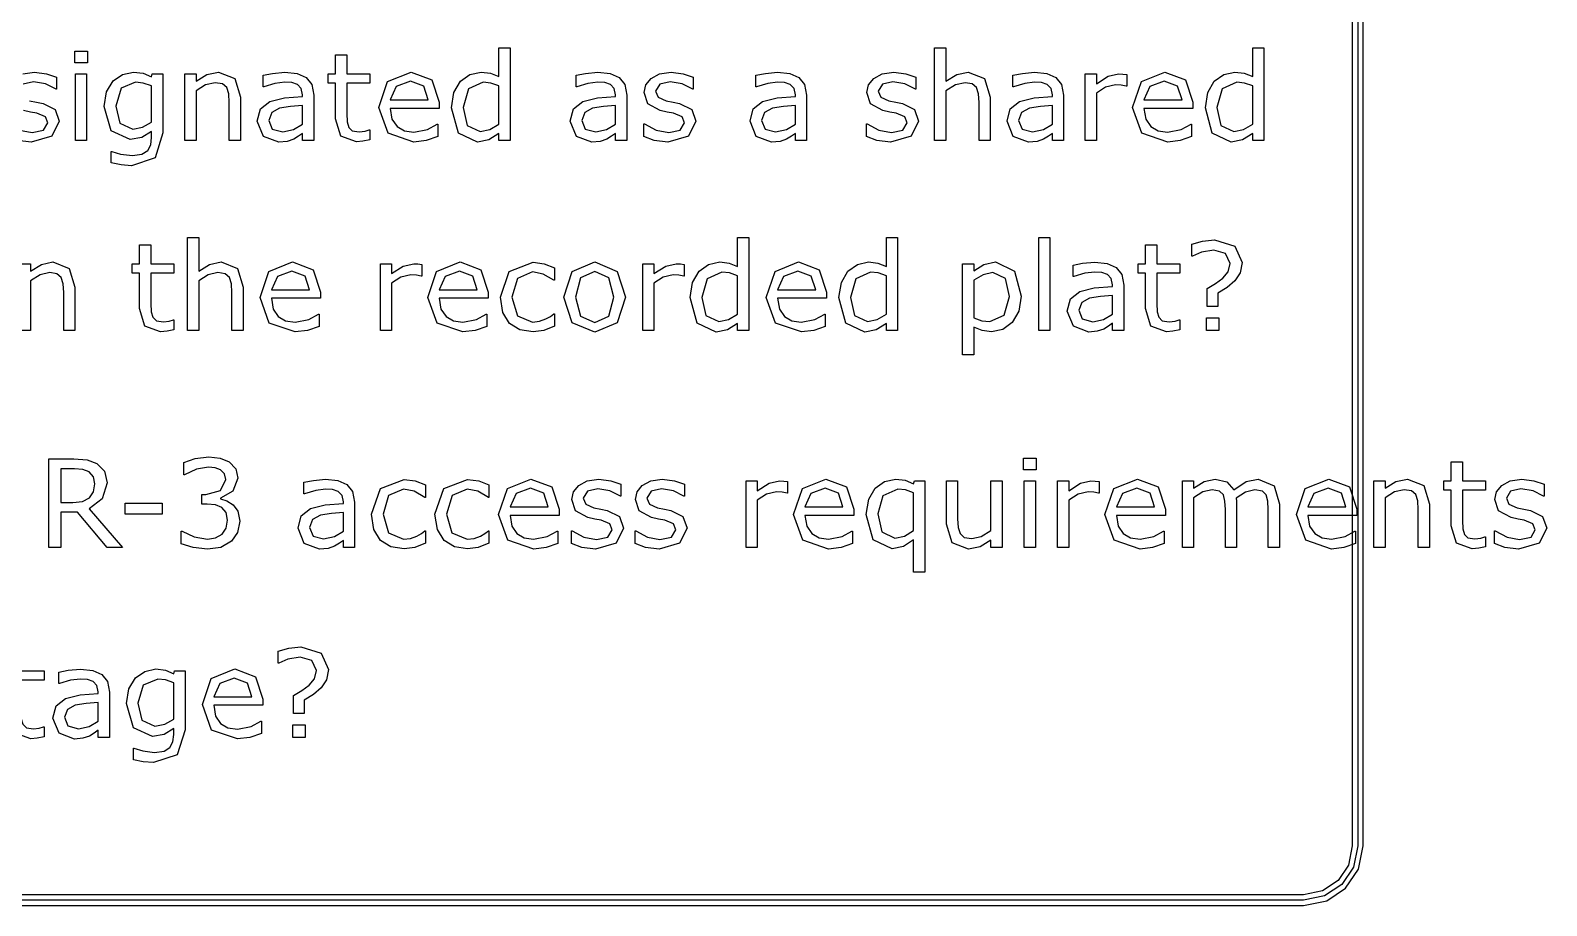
# Model space of a CAD drawing. Header units: inches. Extents: x -33163 to 19162, y -8858 to 30669.
# Drawn here: x 9143 to 10189, y 22702 to 23305 of the extents above; entities that cross this region are included whole.
import ezdxf

# ---------------------------------------------------------------- set-up
doc = ezdxf.new("R2010")
doc.units = ezdxf.units.IN
doc.layers.add('Layer 1', color=7, linetype='Continuous')
doc.layers.add('SOLID-2', color=253, linetype='Continuous')

# ---------------------------------------------------------------- blocks, each defined once
blk = doc.blocks.new('A$C0f725650')
at = {"layer": 'Layer 1', "color": 7}
for points in [[(112.21704, 118.63912), (111.763808, 118.547642), (111.393737, 118.298155), (111.14425, 117.928084), (111.052772, 117.474852), (111.052772, 72.495742), (111.14425, 72.04251), (111.393737, 71.672439), (111.763808, 71.422952), (112.21704, 71.331474), (191.59194, 71.331474), (192.045172, 71.422952), (192.415243, 71.672439), (192.66473, 72.04251), (192.756208, 72.495742), (192.756208, 117.474852), (192.66473, 117.928084), (192.415243, 118.298155), (192.045172, 118.547642), (191.59194, 118.63912), (112.21704, 118.63912)], [(112.21704, 118.533184), (191.59194, 118.533184), (192.004656, 118.45027), (192.340974, 118.223886), (192.567358, 117.887568), (192.650272, 117.474852), (192.650272, 72.495742), (192.567358, 72.083026), (192.340974, 71.746708), (192.004656, 71.520324), (191.59194, 71.43741), (112.21704, 71.43741), (111.804324, 71.520324), (111.468006, 71.746708), (111.241622, 72.083026), (111.158708, 72.495742), (111.158708, 117.474852), (111.241622, 117.887568), (111.468006, 118.223886), (111.804324, 118.45027), (112.21704, 118.533184), (112.21704, 118.533184)], [(112.21704, 118.427248), (191.59194, 118.427248), (191.964141, 118.352899), (192.266706, 118.149618), (192.469987, 117.847053), (192.544336, 117.474852), (192.544336, 72.495742), (192.469987, 72.123541), (192.266706, 71.820976), (191.964141, 71.617695), (191.59194, 71.543346), (112.21704, 71.543346), (111.844839, 71.617695), (111.542274, 71.820976), (111.338993, 72.123541), (111.264644, 72.495742), (111.264644, 117.474852), (111.338993, 117.847053), (111.542274, 118.149618), (111.844839, 118.352899), (112.21704, 118.427248), (112.21704, 118.427248)], [(167.862668, 87.770243), (167.616172, 87.770243), (167.616172, 87.996972), (167.862668, 87.996972), (167.862668, 87.770243)], [(173.376279, 86.265686), (173.241402, 86.238942), (173.112341, 86.228491), (172.810034, 86.335462), (172.706553, 86.678462), (172.706553, 87.369119), (172.558887, 87.369119), (172.558887, 87.552827), (172.706553, 87.552827), (172.706553, 87.926061), (172.925144, 87.926061), (172.925144, 87.552827), (173.376279, 87.552827), (173.376279, 87.369119), (172.925144, 87.369119), (172.925144, 86.777295), (172.9298, 86.616838), (172.962357, 86.50987), (173.03212, 86.441269), (173.169319, 86.42034), (173.280942, 86.435448), (173.364656, 86.46219), (173.376271, 86.46219), (173.376279, 86.265686)], [(176.112154, 86.254058), (175.893564, 86.254058), (175.893564, 86.390096), (175.697063, 86.263361), (175.474986, 86.218014), (175.105241, 86.397073), (174.969203, 86.893552), (175.015712, 87.187721), (175.143611, 87.407476), (175.327319, 87.54235), (175.545912, 87.588858), (175.727295, 87.566765), (175.893564, 87.50049), (175.893564, 88.063245), (176.112154, 88.063245), (176.112154, 86.254058)], [(185.48134, 86.254058), (185.262747, 86.254058), (185.262747, 86.993546), (185.252269, 87.160977), (185.2139, 87.284225), (185.130185, 87.356316), (184.988332, 87.380737), (184.801134, 87.336554), (184.613936, 87.223771), (184.613936, 86.254058), (184.395346, 86.254058), (184.395346, 88.063247), (184.613936, 88.063247), (184.613936, 87.408637), (184.825553, 87.541188), (185.049956, 87.588858), (185.370866, 87.462123), (185.481327, 87.09703), (185.48134, 86.254058)], [(190.82054, 86.254058), (190.60195, 86.254058), (190.60195, 86.390096), (190.405449, 86.263361), (190.183372, 86.218014), (189.813627, 86.397073), (189.677589, 86.893552), (189.724098, 87.187721), (189.851997, 87.407476), (190.035705, 87.54235), (190.254298, 87.588858), (190.435681, 87.566765), (190.60195, 87.50049), (190.60195, 88.063245), (190.82054, 88.063245), (190.82054, 86.254058)], [(167.315029, 86.628454), (167.167363, 86.336611), (166.766226, 86.222665), (166.501127, 86.256384)], [(166.541809, 86.452882), (166.784815, 86.407537), (167.010383, 86.454046), (167.091774, 86.600548), (167.047591, 86.716819), (166.877835, 86.784259), (166.755748, 86.80868), (166.61971, 86.838911)], [(166.604594, 87.551658), (166.830162, 87.584212), (167.06503, 87.555145), (167.263856, 87.486544), (167.263856, 87.252838), (167.252241, 87.252838), (167.048766, 87.356321), (166.813898, 87.39934), (166.611585, 87.352832)], [(166.737159, 87.029596), (166.872032, 87.00169), (166.997606, 86.976105), (167.232476, 86.856347), (167.315029, 86.628454), (167.315029, 86.628454)], [(169.33467, 86.401724), (169.184681, 85.916871), (168.723081, 85.762227), (168.520768, 85.777335), (168.327757, 85.818031), (168.327757, 86.041272), (168.339373, 86.041272), (168.509129, 85.990113), (168.741674, 85.95872), (168.926546, 85.985461), (169.040491, 86.059875), (169.098628, 86.169172), (169.116064, 86.312187), (169.116064, 86.430784), (168.92654, 86.312187), (168.697486, 86.273817), (168.327742, 86.441248), (168.191704, 86.915637), (168.238212, 87.20399), (168.367273, 87.414442), (168.550983, 87.542342), (168.766084, 87.58885), (168.954446, 87.565593), (169.116064, 87.496992), (169.130007, 87.552803), (169.334647, 87.552803), (169.33467, 86.401724)], [(170.850855, 86.254058), (170.632265, 86.254058), (170.632265, 86.993546), (170.621787, 87.160977), (170.583417, 87.284225), (170.499701, 87.356316), (170.35785, 87.380737), (170.170652, 87.336554), (169.983454, 87.223771), (169.983454, 86.254058), (169.764864, 86.254058), (169.764864, 87.552814), (169.983454, 87.552814), (169.983454, 87.408637), (170.195068, 87.541188), (170.419474, 87.588858), (170.740384, 87.462123), (170.850842, 87.09703), (170.850855, 86.254058)], [(172.280998, 86.254058), (172.063569, 86.254058), (172.063569, 86.392422), (171.984506, 86.336611), (171.889161, 86.280799), (171.76359, 86.236617), (171.597321, 86.218017), (171.299665, 86.334288), (171.177578, 86.630782), (171.240366, 86.869139), (171.421749, 87.013316), (171.706615, 87.084243), (172.063569, 87.112146), (172.063569, 87.145867), (172.036827, 87.269115), (171.962413, 87.345852), (171.850794, 87.381899), (171.714756, 87.391212), (171.522907, 87.367955), (171.304316, 87.302844), (171.292701, 87.302844), (171.292701, 87.524922), (171.477573, 87.563291), (171.715931, 87.58422), (171.954288, 87.560963), (172.131022, 87.484223), (172.242641, 87.34586), (172.281011, 87.135408), (172.280998, 86.254058)], [(174.727359, 86.880763), (173.770441, 86.880763), (173.806486, 86.671475), (173.905315, 86.526134), (174.04833, 86.442417), (174.232041, 86.414514), (174.498301, 86.466836), (174.69015, 86.571481), (174.701766, 86.571481), (174.701766, 86.333123), (174.476198, 86.25522), (174.234351, 86.223827), (173.729733, 86.398235), (173.548348, 86.895878), (173.721594, 87.40166), (174.179704, 87.588858), (174.58433, 87.435379), (174.727345, 86.999359), (174.727359, 86.880763)], [(178.388756, 86.254058), (178.17133, 86.254058), (178.17133, 86.392422), (178.092264, 86.336611), (177.996922, 86.280799), (177.871348, 86.236617), (177.705079, 86.218017), (177.407423, 86.334288), (177.285337, 86.630782), (177.348125, 86.869139), (177.52951, 87.013316), (177.814376, 87.084243), (178.17133, 87.112146), (178.17133, 87.145867), (178.144586, 87.269115), (178.070172, 87.345852), (177.958552, 87.381899), (177.822514, 87.391212), (177.630665, 87.367955), (177.412074, 87.302844), (177.400459, 87.302844), (177.400459, 87.524922), (177.585331, 87.563291), (177.823689, 87.58422), (178.062046, 87.560963), (178.23878, 87.484223), (178.3504, 87.34586), (178.388769, 87.135408), (178.388756, 86.254058)], [(179.73751, 86.628454), (179.589847, 86.336611), (179.188707, 86.222665), (178.923608, 86.256384), (178.722456, 86.331959), (178.722456, 86.577294), (178.734071, 86.577294), (178.96429, 86.452882), (179.207297, 86.407537), (179.432864, 86.454046), (179.514255, 86.600548), (179.470073, 86.716819), (179.300316, 86.784259), (179.17823, 86.80868), (179.042192, 86.838911), (178.799183, 86.971462), (178.728258, 87.187726), (178.760813, 87.33888), (178.861971, 87.465615), (179.027076, 87.551658), (179.252643, 87.584212), (179.487514, 87.555145), (179.686337, 87.486544), (179.686337, 87.252838), (179.674722, 87.252838), (179.471245, 87.356321), (179.236377, 87.39934), (179.034064, 87.352832), (178.951511, 87.216794), (179.001507, 87.095871), (179.159637, 87.029596), (179.294511, 87.00169), (179.420085, 86.976105), (179.654955, 86.856347), (179.737508, 86.628454), (179.73751, 86.628454)], [(181.89668, 86.254058), (181.679251, 86.254058), (181.679251, 86.392422), (181.600185, 86.336611), (181.504843, 86.280799), (181.379269, 86.236617), (181.213, 86.218017), (180.915344, 86.334288), (180.79326, 86.630782), (180.856046, 86.869139), (181.03743, 87.013316), (181.322296, 87.084243), (181.679251, 87.112146), (181.679251, 87.145867), (181.652507, 87.269115), (181.578093, 87.345852), (181.466473, 87.381899), (181.330435, 87.391212), (181.138586, 87.367955), (180.919995, 87.302844), (180.90838, 87.302844), (180.90838, 87.524922), (181.093252, 87.563291), (181.33161, 87.58422), (181.569967, 87.560963), (181.746701, 87.484223), (181.858323, 87.34586), (181.896693, 87.135408), (181.89668, 86.254058)], [(184.082588, 86.628454), (183.934924, 86.336611), (183.533787, 86.222665), (183.268685, 86.256384), (183.067536, 86.331959), (183.067536, 86.577294), (183.079151, 86.577294), (183.30937, 86.452882), (183.552379, 86.407537), (183.777947, 86.454046), (183.859335, 86.600548), (183.815152, 86.716819), (183.645396, 86.784259), (183.523309, 86.80868), (183.387271, 86.838911), (183.144265, 86.971462), (183.073338, 87.187726), (183.105895, 87.33888), (183.207051, 87.465615), (183.372158, 87.551658), (183.597723, 87.584212), (183.832594, 87.555145), (184.031417, 87.486544), (184.031417, 87.252838), (184.019802, 87.252838), (183.816327, 87.356321), (183.581457, 87.39934), (183.379143, 87.352832), (183.296591, 87.216794), (183.346589, 87.095871), (183.504717, 87.029596), (183.639594, 87.00169), (183.765167, 86.976105), (184.000035, 86.856347), (184.082588, 86.628454), (184.082588, 86.628454)], [(186.911483, 86.254058), (186.694054, 86.254058), (186.694054, 86.392422), (186.614988, 86.336611), (186.519646, 86.280799), (186.394072, 86.236617), (186.227803, 86.218017), (185.930147, 86.334288), (185.808063, 86.630782), (185.870849, 86.869139), (186.052233, 87.013316), (186.337099, 87.084243), (186.694054, 87.112146), (186.694054, 87.145867), (186.667312, 87.269115), (186.592898, 87.345852), (186.481276, 87.381899), (186.345238, 87.391212), (186.153389, 87.367955), (185.934798, 87.302844), (185.923183, 87.302844), (185.923183, 87.524922), (186.108055, 87.563291), (186.346413, 87.58422), (186.58477, 87.560963), (186.761501, 87.484223), (186.873123, 87.34586), (186.911493, 87.135408), (186.911483, 86.254058)], [(189.435745, 86.880763), (188.478827, 86.880763), (188.514871, 86.671475), (188.613701, 86.526134), (188.756716, 86.442417), (188.940427, 86.414514), (189.206687, 86.466836), (189.398536, 86.571481), (189.410152, 86.571481), (189.410152, 86.333123), (189.184584, 86.25522), (188.942737, 86.223827), (188.438119, 86.398235), (188.256734, 86.895878), (188.42998, 87.40166), (188.88809, 87.588858), (189.292716, 87.435379), (189.435731, 86.999359), (189.435745, 86.880763)], [(167.848717, 86.254058), (167.630126, 86.254058), (167.630126, 87.552814), (167.848717, 87.552814), (167.848717, 86.254058)], [(169.11608, 86.611012), (169.11608, 87.319108), (168.953298, 87.374919), (168.80447, 87.392355), (168.520768, 87.27143), (168.417284, 86.920291), (168.494024, 86.588917), (168.748661, 86.476133), (168.939346, 86.512177), (169.11608, 86.611007), (169.11608, 86.611012)], [(174.514581, 87.048193), (174.427377, 87.314456), (174.168091, 87.408637), (173.887874, 87.305156), (173.770441, 87.048193), (174.514581, 87.048193)], [(175.893564, 86.573807), (175.893564, 87.319108), (175.735433, 87.373755), (175.583118, 87.388862), (175.297091, 87.260963), (175.194771, 86.898196), (175.273836, 86.545893), (175.527307, 86.426132), (175.715669, 86.466828), (175.893564, 86.573799), (175.893564, 86.573807)], [(188.142802, 87.314456), (188.131186, 87.314456), (188.035844, 87.330728), (187.927712, 87.336549), (187.732375, 87.291202), (187.55099, 87.176093), (187.55099, 86.254058), (187.3324, 86.254058), (187.3324, 87.552814), (187.55099, 87.552814), (187.55099, 87.360965), (187.780045, 87.508631), (187.983523, 87.552814), (188.066075, 87.549321), (188.142815, 87.53887), (188.142802, 87.314456)], [(189.222967, 87.048193), (189.135763, 87.314456), (188.876477, 87.408637), (188.59626, 87.305156), (188.478827, 87.048193), (189.222967, 87.048193)], [(190.60195, 86.573807), (190.60195, 87.319108), (190.443819, 87.373755), (190.291504, 87.388862), (190.005477, 87.260963), (189.903157, 86.898196), (189.982222, 86.545893), (190.235693, 86.426132), (190.424055, 86.466828), (190.60195, 86.573799), (190.60195, 86.573807)], [(172.063569, 86.573807), (172.063569, 86.935412), (171.827537, 86.917976), (171.613598, 86.884258), (171.461283, 86.800541), (171.403146, 86.6459), (171.470583, 86.477305), (171.676386, 86.421494), (171.886838, 86.465677), (172.063569, 86.573812), (172.063569, 86.573807)], [(178.17133, 86.573807), (178.17133, 86.935412), (177.935298, 86.917976), (177.721356, 86.884258), (177.569041, 86.800541), (177.510904, 86.6459), (177.578344, 86.477305), (177.784144, 86.421494), (177.994596, 86.465677), (178.17133, 86.573812), (178.17133, 86.573807)], [(181.679251, 86.573807), (181.679251, 86.935412), (181.443219, 86.917976), (181.229277, 86.884258), (181.076962, 86.800541), (181.018825, 86.6459), (181.086265, 86.477305), (181.292065, 86.421494), (181.502517, 86.465677), (181.679251, 86.573812), (181.679251, 86.573807)], [(186.694054, 86.573807), (186.694054, 86.935412), (186.458022, 86.917976), (186.244083, 86.884258), (186.091765, 86.800541), (186.033631, 86.6459), (186.101068, 86.477305), (186.306868, 86.421494), (186.51732, 86.465677), (186.694054, 86.573812), (186.694054, 86.573807)], [(170.903177, 82.549896), (170.684586, 82.549896), (170.684586, 83.289384), (170.674135, 83.456815), (170.635765, 83.580063), (170.552048, 83.652154), (170.410198, 83.676575), (170.223, 83.632392), (170.035802, 83.519609), (170.035802, 82.549896), (169.817212, 82.549896), (169.817212, 84.359085), (170.035802, 84.359085), (170.035802, 83.704475), (170.247418, 83.837026), (170.471822, 83.884696), (170.792732, 83.757961), (170.90319, 83.392868), (170.903177, 82.549896)], [(180.770003, 82.549896), (180.551413, 82.549896), (180.551413, 82.685934), (180.354915, 82.559199), (180.132834, 82.513852), (179.76309, 82.692911), (179.627052, 83.18939), (179.673561, 83.483559), (179.80146, 83.703314), (179.985171, 83.838188), (180.203761, 83.884696), (180.385143, 83.862603), (180.551413, 83.796328), (180.551413, 84.359083), (180.770003, 84.359083), (180.770003, 82.549896)], [(183.672148, 82.549896), (183.453557, 82.549896), (183.453557, 82.685934), (183.25706, 82.559199), (183.034979, 82.513852), (182.665235, 82.692911), (182.529197, 83.18939), (182.575705, 83.483559), (182.703605, 83.703314), (182.887315, 83.838188), (183.105906, 83.884696), (183.287288, 83.862603), (183.453557, 83.796328), (183.453557, 84.359083), (183.672148, 84.359083), (183.672148, 82.549896)], [(186.644058, 82.549888), (186.425465, 82.549888), (186.425465, 84.359078), (186.644058, 84.359078), (186.644058, 82.549888)], [(169.553261, 82.561511), (169.418387, 82.534767), (169.289323, 82.524316), (168.987016, 82.631287), (168.883535, 82.974287), (168.883535, 83.664944), (168.735871, 83.664944), (168.735871, 83.848652), (168.883535, 83.848652), (168.883535, 84.221886), (169.102126, 84.221886), (169.102126, 83.848652), (169.553261, 83.848652), (169.553261, 83.664944), (169.102126, 83.664944), (169.102126, 83.073119), (169.106782, 82.912663), (169.139339, 82.805695), (169.209102, 82.737094), (169.346301, 82.716165), (169.457924, 82.731273), (169.54164, 82.758014), (169.553256, 82.758014), (169.553261, 82.561511)], [(189.181107, 82.561516), (189.046233, 82.534772), (188.91717, 82.524321), (188.614865, 82.631292), (188.511382, 82.974292), (188.511382, 83.664949), (188.363718, 83.664949), (188.363718, 83.848657), (188.511382, 83.848657), (188.511382, 84.221891), (188.729975, 84.221891), (188.729975, 83.848657), (189.181107, 83.848657), (189.181107, 83.664949), (188.729975, 83.664949), (188.729975, 83.073125), (188.734631, 82.912668), (188.767188, 82.8057), (188.836951, 82.737099), (188.974153, 82.716171), (189.085773, 82.731278), (189.169489, 82.75802), (189.181105, 82.75802), (189.181107, 82.561516)], [(190.398475, 83.874224), (190.357779, 83.670749), (190.250808, 83.513782), (190.100819, 83.38937), (189.920598, 83.276586), (189.920598, 83.014975), (189.712469, 83.014975), (189.712469, 83.369603), (189.875251, 83.463784), (190.019428, 83.567265), (190.124073, 83.691677), (190.161279, 83.856783), (190.071749, 84.052119), (189.842694, 84.117233), (189.604337, 84.077699), (189.427603, 83.997472), (189.415988, 83.997472), (189.415988, 84.234668), (189.621789, 84.290476), (189.858985, 84.316062), (190.253145, 84.193978), (190.398485, 83.874229), (190.398475, 83.874224)], [(167.620823, 82.549896), (167.402233, 82.549896), (167.402233, 83.289384), (167.391782, 83.456815), (167.353412, 83.580063), (167.269695, 83.652154), (167.127844, 83.676575), (166.940647, 83.632392), (166.753449, 83.519609), (166.753449, 82.549896), (166.534858, 82.549896), (166.534858, 83.848652), (166.753449, 83.848652), (166.753449, 83.704475), (166.965062, 83.837026), (167.189468, 83.884696), (167.510379, 83.757961), (167.620837, 83.392868), (167.620823, 82.549896)], [(172.411223, 83.176601), (171.454306, 83.176601), (171.49035, 82.967313), (171.589182, 82.821972), (171.732194, 82.738255), (171.915905, 82.710352), (172.182168, 82.762674), (172.374015, 82.867319), (172.38563, 82.867319), (172.38563, 82.628961), (172.160062, 82.551058), (171.918218, 82.519665), (171.413597, 82.694073), (171.232212, 83.191716), (171.405458, 83.697498), (171.863571, 83.884696), (172.268195, 83.731217), (172.41121, 83.295197), (172.411223, 83.176601)], [(174.390169, 83.610294), (174.378554, 83.610294), (174.283209, 83.626566), (174.175076, 83.632387), (173.97974, 83.58704), (173.798358, 83.471931), (173.798358, 82.549896), (173.579764, 82.549896), (173.579764, 83.848652), (173.798358, 83.848652), (173.798358, 83.656803), (174.027412, 83.804469), (174.230887, 83.848652), (174.31344, 83.845159), (174.390179, 83.834708), (174.390169, 83.610294)], [(175.683112, 83.176601), (174.726195, 83.176601), (174.762239, 82.967313), (174.861071, 82.821972), (175.004083, 82.738255), (175.187794, 82.710352), (175.454057, 82.762674), (175.645906, 82.867319), (175.657521, 82.867319), (175.657521, 82.628961), (175.431954, 82.551058), (175.190109, 82.519665), (174.685488, 82.694073), (174.504106, 83.191716), (174.67735, 83.697498), (175.135462, 83.884696), (175.540086, 83.731217), (175.683101, 83.295197), (175.683112, 83.176601)], [(176.974891, 82.631287), (176.766764, 82.549896), (176.558638, 82.520829), (176.300516, 82.561524), (176.099364, 82.687096), (175.967978, 82.898712), (175.921469, 83.197529), (176.095877, 83.697498), (176.558638, 83.878883), (176.777229, 83.84749), (176.974891, 83.770751), (176.974891, 83.527742), (176.963276, 83.527742), (176.756311, 83.647503), (176.549349, 83.68936), (176.25518, 83.563786), (176.148209, 83.197529), (176.252854, 82.835923), (176.549349, 82.710352), (176.684223, 82.727788), (176.807471, 82.773135), (176.897, 82.824295), (176.963276, 82.871968), (176.974891, 82.871968), (176.974891, 82.631287)], [(178.362015, 83.198693), (178.199235, 82.697562), (177.763216, 82.513852), (177.324871, 82.697562), (177.163253, 83.198693), (177.324871, 83.699824), (177.763216, 83.884696), (178.199235, 83.699824), (178.362015, 83.198693), (178.362015, 83.198693)], [(179.510781, 83.610294), (179.499166, 83.610294), (179.403824, 83.626566), (179.295691, 83.632387), (179.100355, 83.58704), (178.91897, 83.471931), (178.91897, 82.549896), (178.700379, 82.549896), (178.700379, 83.848652), (178.91897, 83.848652), (178.91897, 83.656803), (179.148025, 83.804469), (179.351502, 83.848652), (179.434055, 83.845159), (179.510794, 83.834708), (179.510781, 83.610294)], [(182.287352, 83.176601), (181.330435, 83.176601), (181.366479, 82.967313), (181.465309, 82.821972), (181.608324, 82.738255), (181.792034, 82.710352), (182.058297, 82.762674), (182.250144, 82.867319), (182.261759, 82.867319), (182.261759, 82.628961), (182.036192, 82.551058), (181.794347, 82.519665), (181.289726, 82.694073), (181.108341, 83.191716), (181.281588, 83.697498), (181.739697, 83.884696), (182.144324, 83.731217), (182.287339, 83.295197), (182.287352, 83.176601)], [(186.082465, 83.21497), (186.037118, 82.925453), (185.909218, 82.704537), (185.727836, 82.570825), (185.508081, 82.524316), (185.324371, 82.546409), (185.158104, 82.615007), (185.158104, 82.070855), (184.939511, 82.070855), (184.939511, 83.848652), (185.158104, 83.848652), (185.158104, 83.712614), (185.353441, 83.8347), (185.585983, 83.884696), (185.951078, 83.706801), (186.082465, 83.21497), (186.082465, 83.21497)], [(188.085829, 82.549888), (187.8684, 82.549888), (187.8684, 82.688252), (187.789335, 82.632441), (187.693992, 82.576629), (187.568418, 82.532447), (187.402149, 82.513847), (187.104493, 82.630118), (186.982407, 82.926612), (187.045195, 83.164969), (187.22658, 83.309146), (187.511446, 83.380073), (187.8684, 83.407976), (187.8684, 83.441697), (187.841656, 83.564945), (187.767242, 83.641682), (187.655622, 83.677729), (187.519584, 83.687042), (187.327735, 83.663785), (187.109145, 83.598674), (187.097529, 83.598674), (187.097529, 83.820752), (187.282402, 83.859121), (187.520759, 83.88005), (187.759117, 83.856793), (187.93585, 83.780053), (188.047472, 83.64169), (188.085842, 83.431238), (188.085829, 82.549888)], [(172.198445, 83.344031), (172.111241, 83.610294), (171.851955, 83.704475), (171.571741, 83.600994), (171.454306, 83.344031), (172.198445, 83.344031)], [(175.470334, 83.344031), (175.38313, 83.610294), (175.123844, 83.704475), (174.84363, 83.600994), (174.726195, 83.344031), (175.470334, 83.344031)], [(178.136447, 83.198693), (178.037617, 83.573089), (177.763216, 83.696337), (177.486488, 83.573089), (177.38882, 83.198693), (177.48765, 82.827785), (177.763216, 82.702211), (178.036453, 82.826623), (178.136447, 83.198693), (178.136447, 83.198693)], [(180.551413, 82.869645), (180.551413, 83.614946), (180.393285, 83.669593), (180.240967, 83.6847), (179.954939, 83.556801), (179.85262, 83.194034), (179.931685, 82.841731), (180.185158, 82.72197), (180.373518, 82.762666), (180.551413, 82.869637), (180.551413, 82.869645)], [(182.074575, 83.344031), (181.987371, 83.610294), (181.728085, 83.704475), (181.44787, 83.600994), (181.330435, 83.344031), (182.074575, 83.344031)], [(183.453557, 82.869645), (183.453557, 83.614946), (183.295429, 83.669593), (183.143112, 83.6847), (182.857084, 83.556801), (182.754765, 83.194034), (182.83383, 82.841731), (183.087303, 82.72197), (183.275662, 82.762666), (183.453557, 82.869637), (183.453557, 82.869645)], [(185.856897, 83.20915), (185.77667, 83.560291), (185.530174, 83.676562), (185.340651, 83.635866), (185.158104, 83.528898), (185.158104, 82.792897), (185.317396, 82.735924), (185.469712, 82.720817), (185.754578, 82.844065), (185.856897, 83.209157), (185.856897, 83.20915)], [(187.8684, 82.869637), (187.8684, 83.231242), (187.632368, 83.213806), (187.418426, 83.180088), (187.266111, 83.096371), (187.207974, 82.94173), (187.275414, 82.773135), (187.481214, 82.717324), (187.691666, 82.761507), (187.8684, 82.869642), (187.8684, 82.869637)], [(189.939201, 82.549896), (189.702005, 82.549896), (189.702005, 82.795231), (189.939201, 82.795231), (189.939201, 82.549896)], [(168.546348, 78.316568), (168.247528, 78.316568), (167.668496, 79.004897), (167.344096, 79.004897), (167.344096, 78.316568), (167.113877, 78.316568), (167.113877, 80.047856), (167.598731, 80.047856), (167.860342, 80.026928), (168.048704, 79.954837), (168.195207, 79.804847), (168.248692, 79.576954), (168.154511, 79.263021), (167.895225, 79.073498), (168.546348, 78.316568)], [(170.709004, 79.150237), (170.800857, 79.024664), (170.836901, 78.829327), (170.793883, 78.611898), (170.67296, 78.439816), (170.467157, 78.318894), (170.209035, 78.280524), (169.925331, 78.315406), (169.696276, 78.38982), (169.696276, 78.632827), (169.713712, 78.632827), (169.946254, 78.524694), (170.204378, 78.481673), (170.360183, 78.506094), (170.493896, 78.578182), (170.572961, 78.690966), (170.599703, 78.846771), (170.569471, 79.000248), (170.48808, 79.096754), (170.361345, 79.145589), (170.200891, 79.159532), (170.096246, 79.159532), (170.096246, 79.352543), (170.177634, 79.352543), (170.459013, 79.425793), (170.56482, 79.64206), (170.538079, 79.751354), (170.463665, 79.829258), (170.356694, 79.871115), (170.227633, 79.88273), (169.992762, 79.843199), (169.757895, 79.731576), (169.746279, 79.731576), (169.746279, 79.974585), (169.966034, 80.048999), (170.233459, 80.083882), (170.456701, 80.060625), (170.631109, 79.986211), (170.757846, 79.851335), (170.800865, 79.666463), (170.698545, 79.414154), (170.459026, 79.279277), (170.459026, 79.263005), (170.586926, 79.223471), (170.709012, 79.150221), (170.709004, 79.150237)], [(186.376631, 79.832753), (186.130135, 79.832753), (186.130135, 80.059482), (186.376631, 80.059482), (186.376631, 79.832753)], [(195.145853, 78.328183), (195.010977, 78.301439), (194.881916, 78.290988), (194.579609, 78.397959), (194.476128, 78.740959), (194.476128, 79.431616), (194.328461, 79.431616), (194.328461, 79.615324), (194.476128, 79.615324), (194.476128, 79.988558), (194.694718, 79.988558), (194.694718, 79.615324), (195.145853, 79.615324), (195.145853, 79.431616), (194.694718, 79.431616), (194.694718, 78.839791), (194.699375, 78.679335), (194.731932, 78.572367), (194.801694, 78.503766), (194.938894, 78.482837), (195.050516, 78.497945), (195.13423, 78.524686), (195.145845, 78.524686), (195.145853, 78.328183)], [(168.008009, 79.560677), (167.981267, 79.692064), (167.895225, 79.789732), (167.776628, 79.83624), (167.61501, 79.850184), (167.344096, 79.850184), (167.344096, 79.196735), (167.576641, 79.196735), (167.767326, 79.215335), (167.905689, 79.287424), (167.982429, 79.399046), (168.008014, 79.560664), (168.008009, 79.560677)], [(173.077461, 78.316568), (172.860032, 78.316568), (172.860032, 78.454932), (172.780967, 78.399121), (172.685625, 78.343309), (172.560051, 78.299127), (172.393782, 78.280527), (172.096126, 78.396798), (171.974042, 78.693292), (172.036827, 78.931649), (172.218212, 79.075826), (172.503078, 79.146753), (172.860032, 79.174656), (172.860032, 79.208377), (172.833288, 79.331625), (172.758874, 79.408362), (172.647255, 79.444409), (172.511217, 79.453722), (172.319368, 79.430465), (172.100777, 79.365354), (172.089162, 79.365354), (172.089162, 79.587432), (172.274034, 79.625801), (172.512392, 79.64673), (172.750749, 79.623473), (172.927483, 79.546733), (173.039105, 79.40837), (173.077475, 79.197918), (173.077461, 78.316568)], [(174.45877, 78.397959), (174.250644, 78.316568), (174.042517, 78.287501), (173.784393, 78.328196), (173.583244, 78.453768), (173.451854, 78.665384), (173.405346, 78.964201), (173.579754, 79.46417), (174.042517, 79.645555), (174.261108, 79.614162), (174.45877, 79.537423), (174.45877, 79.294414), (174.447155, 79.294414), (174.240193, 79.414175), (174.033228, 79.456032), (173.739059, 79.330458), (173.632091, 78.964201), (173.736734, 78.602595), (174.033228, 78.477024), (174.168104, 78.49446), (174.291352, 78.539807), (174.380882, 78.590967), (174.447155, 78.63864), (174.45877, 78.63864), (174.45877, 78.397959)], [(175.699389, 78.397959), (175.491263, 78.316568), (175.283136, 78.287501), (175.025015, 78.328196), (174.823863, 78.453768), (174.692476, 78.665384), (174.645968, 78.964201), (174.820376, 79.46417), (175.283136, 79.645555), (175.501727, 79.614162), (175.699389, 79.537423), (175.699389, 79.294414), (175.687774, 79.294414), (175.480809, 79.414175), (175.273847, 79.456032), (174.979678, 79.330458), (174.872707, 78.964201), (174.977353, 78.602595), (175.273847, 78.477024), (175.408721, 78.49446), (175.531969, 78.539807), (175.621498, 78.590967), (175.687774, 78.63864), (175.699389, 78.63864), (175.699389, 78.397959)], [(177.066746, 78.943273), (176.109829, 78.943273), (176.145873, 78.733985), (176.244705, 78.588644), (176.38772, 78.504927), (176.571428, 78.477024), (176.837691, 78.529346), (177.02954, 78.633991), (177.041156, 78.633991), (177.041156, 78.395633), (176.815588, 78.31773), (176.573743, 78.286337), (176.069123, 78.460745), (175.88774, 78.958388), (176.060984, 79.46417), (176.519096, 79.651368), (176.923723, 79.497889), (177.066735, 79.061869), (177.066746, 78.943273)], [(178.325971, 78.690964), (178.178304, 78.399121), (177.777167, 78.285175), (177.512068, 78.318894), (177.310916, 78.394469), (177.310916, 78.639804), (177.322532, 78.639804), (177.552751, 78.515392), (177.795757, 78.470047), (178.021324, 78.516556), (178.102715, 78.663058), (178.058533, 78.779329), (177.888776, 78.846769), (177.76669, 78.87119), (177.630652, 78.901421), (177.387643, 79.033972), (177.316719, 79.250236), (177.349273, 79.40139), (177.450431, 79.528125), (177.615536, 79.614168), (177.841104, 79.646722), (178.075974, 79.617655), (178.274798, 79.549054), (178.274798, 79.315348), (178.263182, 79.315348), (178.059705, 79.418831), (177.824837, 79.46185), (177.622524, 79.415342), (177.539971, 79.279304), (177.589967, 79.158381), (177.748098, 79.092106), (177.882971, 79.0642), (178.008545, 79.038615), (178.243415, 78.918857), (178.325968, 78.690964), (178.325971, 78.690964)], [(179.56659, 78.690964), (179.418926, 78.399121), (179.017789, 78.285175), (178.752687, 78.318894), (178.551538, 78.394469), (178.551538, 78.639804), (178.563153, 78.639804), (178.793372, 78.515392), (179.036381, 78.470047), (179.261949, 78.516556), (179.343337, 78.663058), (179.299155, 78.779329), (179.129398, 78.846769), (179.007314, 78.87119), (178.871274, 78.901421), (178.628267, 79.033972), (178.557341, 79.250236), (178.589897, 79.40139), (178.691053, 79.528125), (178.856161, 79.614168), (179.081728, 79.646722), (179.316596, 79.617655), (179.515422, 79.549054), (179.515422, 79.315348), (179.503807, 79.315348), (179.300332, 79.418831), (179.065462, 79.46185), (178.863148, 79.415342), (178.780596, 79.279304), (178.830594, 79.158381), (178.988722, 79.092106), (179.123598, 79.0642), (179.249172, 79.038615), (179.48404, 78.918857), (179.566592, 78.690964), (179.56659, 78.690964)], [(181.526933, 79.376966), (181.515318, 79.376966), (181.419975, 79.393238), (181.311843, 79.399059), (181.116504, 79.353712), (180.935121, 79.238603), (180.935121, 78.316568), (180.71652, 78.316568), (180.71652, 79.615324), (180.935111, 79.615324), (180.935111, 79.423475), (181.164166, 79.571141), (181.367641, 79.615324), (181.450196, 79.611831), (181.526933, 79.60138), (181.526933, 79.376966)], [(182.819876, 78.943273), (181.862959, 78.943273), (181.899003, 78.733985), (181.997835, 78.588644), (182.14085, 78.504927), (182.324558, 78.477024), (182.590821, 78.529346), (182.78267, 78.633991), (182.794285, 78.633991), (182.794285, 78.395633), (182.568718, 78.31773), (182.326873, 78.286337), (181.822255, 78.460745), (181.64087, 78.958388), (181.814114, 79.46417), (182.272226, 79.651368), (182.676853, 79.497889), (182.819865, 79.061869), (182.819876, 78.943273)], [(184.204674, 77.837527), (183.986084, 77.837527), (183.986084, 78.46307), (183.784932, 78.332845), (183.568667, 78.290988), (183.198923, 78.468883), (183.061723, 78.961875), (183.109393, 79.257208), (183.237293, 79.473473), (183.417513, 79.60486), (183.636104, 79.651368), (183.820976, 79.628111), (183.986084, 79.55951), (184.000027, 79.615321), (184.204666, 79.615321), (184.204674, 77.837527)], [(185.711556, 78.316568), (185.492966, 78.316568), (185.492966, 78.460745), (185.281352, 78.327032), (185.05811, 78.280524), (184.739523, 78.404933), (184.625578, 78.772355), (184.625578, 79.615324), (184.844169, 79.615324), (184.844169, 78.875836), (184.853482, 78.706079), (184.893013, 78.586318), (184.974404, 78.511904), (185.119745, 78.488647), (185.304617, 78.53283), (185.492976, 78.645614), (185.492976, 79.615321), (185.711567, 79.615321), (185.711556, 78.316568)], [(186.362679, 78.316568), (186.144089, 78.316568), (186.144089, 79.615324), (186.362679, 79.615324), (186.362679, 78.316568)], [(187.605624, 79.376966), (187.594009, 79.376966), (187.498666, 79.393238), (187.390534, 79.399059), (187.195195, 79.353712), (187.013813, 79.238603), (187.013813, 78.316568), (186.795222, 78.316568), (186.795222, 79.615324), (187.013813, 79.615324), (187.013813, 79.423475), (187.242868, 79.571141), (187.446342, 79.615324), (187.528895, 79.611831), (187.605635, 79.60138), (187.605624, 79.376966)], [(188.898567, 78.943273), (187.94165, 78.943273), (187.977694, 78.733985), (188.076526, 78.588644), (188.219541, 78.504927), (188.403249, 78.477024), (188.669512, 78.529346), (188.861361, 78.633991), (188.872977, 78.633991), (188.872977, 78.395633), (188.647409, 78.31773), (188.405564, 78.286337), (187.900944, 78.460745), (187.719561, 78.958388), (187.892805, 79.46417), (188.350917, 79.651368), (188.755544, 79.497889), (188.898556, 79.061869), (188.898567, 78.943273)], [(191.125173, 78.316568), (190.906583, 78.316568), (190.906583, 79.056056), (190.898434, 79.217674), (190.867038, 79.342086), (190.790298, 79.417662), (190.646122, 79.443247), (190.462414, 79.396739), (190.278703, 79.280468), (190.284524, 79.217679), (190.286906, 79.147917), (190.286906, 78.316568), (190.068315, 78.316568), (190.068315, 79.056056), (190.060166, 79.218838), (190.028773, 79.343248), (189.952033, 79.417662), (189.807857, 79.443247), (189.627633, 79.399064), (189.448577, 79.286281), (189.448577, 78.316568), (189.229984, 78.316568), (189.229984, 79.615324), (189.448577, 79.615324), (189.448577, 79.471147), (189.652052, 79.603698), (189.869481, 79.651368), (190.093884, 79.595557), (190.232248, 79.440916), (190.474093, 79.601372), (190.707799, 79.651368), (191.022896, 79.521143), (191.125216, 79.15954), (191.125173, 78.316568)], [(192.63322, 78.943273), (191.676302, 78.943273), (191.712346, 78.733985), (191.811176, 78.588644), (191.954191, 78.504927), (192.137902, 78.477024), (192.404162, 78.529346), (192.596011, 78.633991), (192.607627, 78.633991), (192.607627, 78.395633), (192.382059, 78.31773), (192.140214, 78.286337), (191.635594, 78.460745), (191.454209, 78.958388), (191.627455, 79.46417), (192.085565, 79.651368), (192.490191, 79.497889), (192.633206, 79.061869), (192.63322, 78.943273)], [(194.050572, 78.316568), (193.831982, 78.316568), (193.831982, 79.056056), (193.821504, 79.223487), (193.783134, 79.346735), (193.699418, 79.418826), (193.557567, 79.443247), (193.370369, 79.399064), (193.183171, 79.286281), (193.183171, 78.316568), (192.964581, 78.316568), (192.964581, 79.615324), (193.183171, 79.615324), (193.183171, 79.471147), (193.394785, 79.603698), (193.619191, 79.651368), (193.940101, 79.524633), (194.050559, 79.15954), (194.050572, 78.316568)], [(196.337638, 78.69095), (196.189974, 78.399107), (195.788835, 78.285162), (195.523736, 78.31888), (195.322587, 78.394456), (195.322587, 78.639791), (195.334202, 78.639791), (195.564421, 78.515378), (195.80743, 78.470034), (196.032997, 78.516542), (196.114386, 78.663045), (196.070203, 78.779316), (195.900447, 78.846755), (195.77836, 78.871176), (195.642322, 78.901408), (195.399316, 79.033958), (195.328389, 79.250223), (195.360946, 79.401377), (195.462101, 79.528112), (195.627206, 79.614154), (195.852774, 79.646709), (196.087644, 79.617642), (196.286468, 79.549041), (196.286468, 79.315334), (196.274853, 79.315334), (196.071378, 79.418818), (195.836507, 79.461837), (195.634194, 79.415328), (195.551642, 79.27929), (195.60164, 79.158368), (195.759768, 79.092093), (195.894644, 79.064187), (196.020218, 79.038602), (196.255086, 78.918844), (196.337638, 78.69095), (196.337638, 78.69095)], [(176.853968, 79.110703), (176.766764, 79.376966), (176.507478, 79.471147), (176.227264, 79.367666), (176.109829, 79.110703), (176.853968, 79.110703)], [(182.607098, 79.110703), (182.519894, 79.376966), (182.260608, 79.471147), (181.980394, 79.367666), (181.862959, 79.110703), (182.607098, 79.110703)], [(183.986084, 78.646781), (183.986084, 79.381618), (183.825627, 79.43859), (183.674474, 79.454862), (183.386121, 79.325799), (183.287288, 78.972334), (183.366354, 78.621193), (183.617501, 78.499106), (183.808186, 78.539802), (183.986084, 78.646773), (183.986084, 78.646781)], [(188.685789, 79.110703), (188.598586, 79.376966), (188.339299, 79.471147), (188.059085, 79.367666), (187.94165, 79.110703), (188.685789, 79.110703)], [(192.420442, 79.110703), (192.333238, 79.376966), (192.073952, 79.471147), (191.793737, 79.367666), (191.676302, 79.110703), (192.420442, 79.110703)], [(169.324206, 78.968852), (168.598669, 78.968852), (168.598669, 79.179304), (169.324206, 79.179304), (169.324206, 78.968852)], [(172.860032, 78.636317), (172.860032, 78.997922), (172.624001, 78.980486), (172.410059, 78.946768), (172.257744, 78.863051), (172.199607, 78.70841), (172.267046, 78.539815), (172.472847, 78.484004), (172.683299, 78.528187), (172.860032, 78.636322), (172.860032, 78.636317)], [(172.570515, 75.936742), (172.52982, 75.733267), (172.422849, 75.5763), (172.272859, 75.451888), (172.092639, 75.339104), (172.092639, 75.077493), (171.884512, 75.077493), (171.884512, 75.432121), (172.047292, 75.526302), (172.191468, 75.629783), (172.296113, 75.754195), (172.333322, 75.9193), (172.243792, 76.114637), (172.014735, 76.179751), (171.77638, 76.140217), (171.599646, 76.05999), (171.588031, 76.05999), (171.588031, 76.297186), (171.793832, 76.352994), (172.031028, 76.37858), (172.425188, 76.256496), (172.570528, 75.936747), (172.570515, 75.936742)], [(167.02086, 74.624021), (166.885986, 74.597277), (166.756923, 74.586826), (166.454618, 74.693797), (166.351135, 75.036797), (166.351135, 75.727454), (166.203471, 75.727454), (166.203471, 75.911162), (166.351135, 75.911162), (166.351135, 76.284396), (166.569725, 76.284396), (166.569725, 75.911162), (167.02086, 75.911162), (167.02086, 75.727454), (166.569725, 75.727454), (166.569725, 75.135629), (166.574382, 74.975173), (166.606939, 74.868205), (166.676701, 74.799604), (166.813903, 74.778675), (166.925523, 74.793783), (167.00924, 74.820524), (167.020855, 74.820524), (167.02086, 74.624021)], [(168.294036, 74.612406), (168.07661, 74.612406), (168.07661, 74.75077), (167.997545, 74.694959), (167.902202, 74.639147), (167.776628, 74.594965), (167.610359, 74.576365), (167.312703, 74.692636), (167.190617, 74.98913), (167.253405, 75.227487), (167.43479, 75.371664), (167.719656, 75.442591), (168.07661, 75.470494), (168.07661, 75.504215), (168.049866, 75.627463), (167.975452, 75.7042), (167.863832, 75.740247), (167.727794, 75.74956), (167.535945, 75.726303), (167.317355, 75.661192), (167.305739, 75.661192), (167.305739, 75.88327), (167.490612, 75.921639), (167.728969, 75.942568), (167.967327, 75.919311), (168.14406, 75.842571), (168.25568, 75.704208), (168.29405, 75.493756), (168.294036, 74.612406)], [(169.768364, 74.760072), (169.618375, 74.275219), (169.156775, 74.120575), (168.954462, 74.135683), (168.761451, 74.176379), (168.761451, 74.39962), (168.773066, 74.39962), (168.942823, 74.348461), (169.175368, 74.317068), (169.36024, 74.343809), (169.474185, 74.418223), (169.532322, 74.52752), (169.549758, 74.670535), (169.549758, 74.789132), (169.360234, 74.670535), (169.13118, 74.632165), (168.761435, 74.799596), (168.625397, 75.273985), (168.671906, 75.562338), (168.800967, 75.77279), (168.984677, 75.90069), (169.199778, 75.947198), (169.38814, 75.923941), (169.549758, 75.85534), (169.563701, 75.911151), (169.76834, 75.911151), (169.768364, 74.760072)], [(169.549774, 74.96936), (169.549774, 75.677456), (169.386992, 75.733267), (169.238164, 75.750703), (168.954462, 75.629778), (168.850978, 75.278639), (168.927718, 74.947265), (169.182355, 74.834481), (169.37304, 74.870525), (169.549774, 74.969355), (169.549774, 74.96936)], [(171.285711, 75.239111), (170.328793, 75.239111), (170.364837, 75.029823), (170.46367, 74.884482), (170.606685, 74.800765), (170.790393, 74.772862), (171.056656, 74.825184), (171.248505, 74.929829), (171.26012, 74.929829), (171.26012, 74.691471), (171.034553, 74.613568), (170.792708, 74.582175), (170.28809, 74.756583), (170.106705, 75.254226), (170.279949, 75.760008), (170.738061, 75.947206), (171.142688, 75.793727), (171.2857, 75.357707), (171.285711, 75.239111)], [(171.072933, 75.406541), (170.985729, 75.672804), (170.726443, 75.766985), (170.446229, 75.663504), (170.328793, 75.406541), (171.072933, 75.406541)], [(168.07661, 74.932155), (168.07661, 75.29376), (167.840578, 75.276324), (167.626636, 75.242606), (167.474321, 75.158889), (167.416184, 75.004248), (167.483624, 74.835653), (167.689424, 74.779842), (167.899876, 74.824025), (168.07661, 74.93216), (168.07661, 74.932155)], [(172.111241, 74.612406), (171.874048, 74.612406), (171.874048, 74.857741), (172.111241, 74.857741), (172.111241, 74.612406)]]:
    blk.add_lwpolyline(points, dxfattribs=at)

msp = doc.modelspace()

# ---------------------------------------------------------------- block references
at = {"layer": 'SOLID-2', "xscale": 35.3548193792485, "yscale": 35.3548193792485, "zscale": 35.3548193792485}
msp.add_blockref('A$C0f725650', (3247.20147, 20180.01122), dxfattribs=at)

doc.saveas('drawing.dxf')
